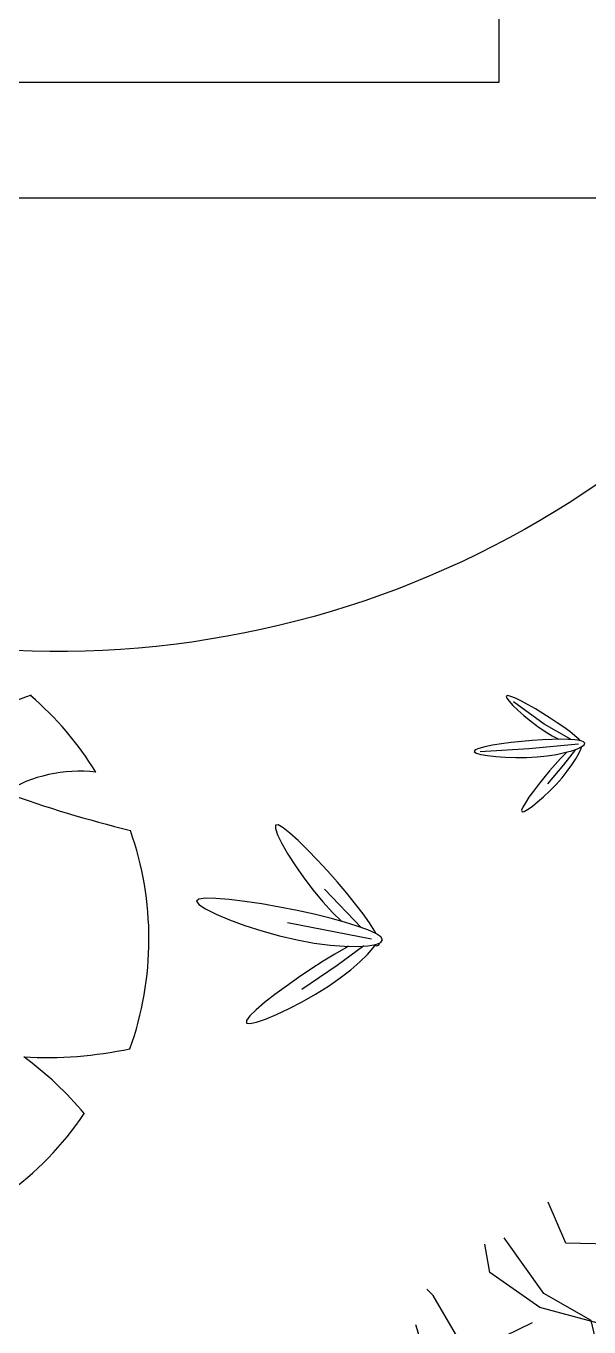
# Model space of a CAD drawing. Extents: x 302512 to 1034855, y -184136 to 410364.
# Drawn here: x 562051 to 563996, y 310722 to 315214 of the extents above; entities that cross this region are included whole.
import ezdxf

# ---------------------------------------------------------------- set-up
doc = ezdxf.new("R2010")
doc.units = 0
doc.header["$MEASUREMENT"] = 0
for name, color, linetype in [('shu', 74, 'Continuous'), ('WALL', 4, 'Continuous'), ('坐椅', 7, 'Continuous'), ('建筑', 2, 'Continuous'), ('树', 80, 'Continuous'), ('绿化', 97, 'Continuous'), ('绿地', 3, 'Continuous')]:
    doc.layers.add(name, color=color, linetype=linetype)
doc.styles.add('DIM_FONT', font='SIMPLEX.shx', dxfattribs={"width": 0.8})

# ---------------------------------------------------------------- blocks, each defined once
blk = doc.blocks.new('A$C46FC3478')
at = {"layer": '建筑'}
for p, q in [((19140.3, 10574.1), (19140.3, 2030.1)), ((19140.3, 2030.1), (11780.5, 2030.1)), ((19540.3, 1630.1), (12180.5, 1630.1))]:
    blk.add_line(p, q, dxfattribs=at)
blk.add_lwpolyline([(19540.3, 6013.8, -1.219954), (14822.4, 1630.1, -5.709585)], format="xyb", dxfattribs=at)
blk = doc.blocks.new('Plant126')
for points in [[(-1201.9, -1067.5), (-1275.9, -1344.1), (-1420.9, -1411.1), (-1481, -1596.1), (-1645.1, -1774.4)], [(-1400.8, -1098.8), (-1429, -1599.5), (-1514.1, -1799), (-1609, -1837)], [(-1746.7, -1164.9), (-1719.1, -1299.3), (-1671.3, -1555.6), (-1801.8, -1647.7)], [(-1368.9, -1414.5), (-1249.8, -1562.9), (-1239.5, -1840.9), (-1393.1, -1979.7), (-1410.9, -2006.7)], [(-1369.7, -1615.4), (-1236.2, -1788.8), (-1149.4, -1939.2), (-1177.2, -2122.3)], [(-613.2, -1816.4), (-1148.4, -1787.5), (-1148.4, -1946.5), (-1278.6, -2018.8)]]:
    blk.add_lwpolyline(points)
blk = doc.blocks.new('_F43BVI')
at = {"layer": '绿地'}
for p, q in [((-0.361, -0.6368), (-0.3695, -0.6418)), ((-0.3577, -0.6351), (-0.361, -0.6368)), ((-0.343, -0.6387), (-0.3466, -0.636)), ((-0.3648, -0.6504), (-0.4068, -0.6884)), ((-0.3901, -0.656), (-0.4017, -0.6648)), ((-0.3793, -0.6483), (-0.3901, -0.656)), ((-0.3695, -0.6418), (-0.3793, -0.6483)), ((-0.3525, -0.6404), (-0.3728, -0.7286)), ((-0.3454, -0.6485), (-0.3257, -0.6776)), ((-0.3363, -0.645), (-0.343, -0.6387)), ((-0.3287, -0.6533), (-0.3363, -0.645)), ((-0.3206, -0.6633), (-0.3287, -0.6533)), ((-0.4261, -0.6845), (-0.4381, -0.6949)), ((-0.4138, -0.6743), (-0.4261, -0.6845)), ((-0.4017, -0.6648), (-0.4138, -0.6743)), ((-0.3936, -0.6907), (-0.382, -0.6808)), ((-0.382, -0.6808), (-0.3723, -0.6715)), ((-0.3456, -0.6647), (-0.3441, -0.6679)), ((-0.3441, -0.6679), (-0.3379, -0.6796)), ((-0.3379, -0.6796), (-0.3307, -0.6922)), ((-0.3257, -0.6776), (-0.3015, -0.7159)), ((-0.3123, -0.6748), (-0.3206, -0.6633)), ((-0.3039, -0.6876), (-0.3123, -0.6748)), ((-0.4068, -0.6884), (-0.4625, -0.7286)), ((-0.4493, -0.705), (-0.4593, -0.7145)), ((-0.4381, -0.6949), (-0.4493, -0.705)), ((-0.4197, -0.7098), (-0.4064, -0.7005)), ((-0.4064, -0.7005), (-0.3936, -0.6907)), ((-0.3307, -0.6922), (-0.3228, -0.7055)), ((-0.3228, -0.7055), (-0.3143, -0.719)), ((-0.2959, -0.7015), (-0.3039, -0.6876)), ((-0.2884, -0.7159), (-0.2959, -0.7015)), ((-0.4734, -0.73), (-0.4766, -0.7352)), ((-0.4675, -0.723), (-0.4734, -0.73)), ((-0.4593, -0.7145), (-0.4675, -0.723)), ((-0.466, -0.736), (-0.4567, -0.7318)), ((-0.4567, -0.7318), (-0.4454, -0.7258)), ((-0.4454, -0.7258), (-0.4329, -0.7184)), ((-0.4329, -0.7184), (-0.4197, -0.7098)), ((-0.3728, -0.7286), (-0.395, -0.8144)), ((-0.3143, -0.719), (-0.3056, -0.7322)), ((-0.3056, -0.7322), (-0.297, -0.7447)), ((-0.2816, -0.7301), (-0.2884, -0.7159)), ((-0.2759, -0.7435), (-0.2816, -0.7301)), ((-0.4766, -0.7352), (-0.4765, -0.738)), ((-0.4765, -0.738), (-0.4728, -0.7382)), ((-0.4728, -0.7382), (-0.466, -0.736)), ((-0.297, -0.7447), (-0.2889, -0.7558)), ((-0.2889, -0.7558), (-0.2815, -0.765)), ((-0.2714, -0.7555), (-0.2759, -0.7435)), ((-0.2684, -0.7653), (-0.2714, -0.7555)), ((-0.2815, -0.765), (-0.2754, -0.7718)), ((-0.2754, -0.7718), (-0.2707, -0.7757)), ((-0.2707, -0.7757), (-0.2679, -0.7759)), ((-0.2672, -0.7723), (-0.2684, -0.7653)), ((-0.2679, -0.7759), (-0.2672, -0.7723)), ((-0.1328, -1.1081), (-0.2083, -1.2437)), ((-0.1808, -1.1083), (-0.2023, -1.1159)), ((-0.1616, -1.1023), (-0.1808, -1.1083)), ((-0.1452, -1.098), (-0.1616, -1.1023)), ((-0.139, -1.0969), (-0.1452, -1.098)), ((-0.1217, -1.1074), (-0.1182, -1.1023)), ((-0.1182, -1.0977), (-0.1215, -1.0962)), ((-0.1165, -1.1097), (-0.1211, -1.1036)), ((-0.1182, -1.1023), (-0.1182, -1.0977)), ((-0.1084, -1.1234), (-0.1165, -1.1097)), ((-0.25, -1.1347), (-0.2751, -1.1456)), ((-0.2256, -1.1247), (-0.25, -1.1347)), ((-0.1579, -1.1187), (-0.2452, -1.1612)), ((-0.2023, -1.1159), (-0.2256, -1.1247)), ((-0.125, -1.1248), (-0.1066, -1.1821)), ((-0.0999, -1.1407), (-0.1084, -1.1234)), ((-0.2998, -1.157), (-0.3231, -1.1683)), ((-0.2751, -1.1456), (-0.2998, -1.157)), ((-0.2007, -1.1605), (-0.1803, -1.1499)), ((-0.1332, -1.1514), (-0.1322, -1.1573)), ((-0.1322, -1.1573), (-0.1275, -1.1796)), ((-0.0913, -1.161), (-0.0999, -1.1407)), ((-0.3441, -1.1793), (-0.3616, -1.1893)), ((-0.3231, -1.1683), (-0.3441, -1.1793)), ((-0.2766, -1.1904), (-0.2502, -1.1814)), ((-0.2502, -1.1814), (-0.2246, -1.1713)), ((-0.2246, -1.1713), (-0.2007, -1.1605)), ((-0.1275, -1.1796), (-0.1217, -1.2038)), ((-0.1066, -1.1821), (-0.0848, -1.2567)), ((-0.0831, -1.1839), (-0.0913, -1.161)), ((-0.3824, -1.205), (-0.3836, -1.2097)), ((-0.3747, -1.1981), (-0.3824, -1.205)), ((-0.3616, -1.1893), (-0.3747, -1.1981)), ((-0.348, -1.2089), (-0.3266, -1.2044)), ((-0.3266, -1.2044), (-0.3024, -1.1982)), ((-0.3024, -1.1982), (-0.2766, -1.1904)), ((-0.1217, -1.2038), (-0.115, -1.2294)), ((-0.0754, -1.209), (-0.0831, -1.1839)), ((-0.3836, -1.2097), (-0.3777, -1.2118)), ((-0.3777, -1.2118), (-0.3654, -1.2115)), ((-0.3654, -1.2115), (-0.348, -1.2089)), ((-0.115, -1.2294), (-0.1075, -1.2556)), ((-0.0688, -1.2357), (-0.0754, -1.209)), ((-0.0633, -1.263), (-0.0688, -1.2357)), ((-0.1075, -1.2556), (-0.0994, -1.2816)), ((-0.059, -1.2896), (-0.0633, -1.263)), ((-0.0994, -1.2816), (-0.0912, -1.3062)), ((-0.0559, -1.3144), (-0.059, -1.2896)), ((-0.0912, -1.3062), (-0.0831, -1.3284)), ((-0.0542, -1.3362), (-0.0559, -1.3144)), ((-0.0831, -1.3284), (-0.0754, -1.3471)), ((-0.0754, -1.3471), (-0.0685, -1.3613)), ((-0.054, -1.3538), (-0.0542, -1.3362)), ((-0.0685, -1.3613), (-0.0626, -1.3698)), ((-0.0626, -1.3698), (-0.0581, -1.3716)), ((-0.0581, -1.3716), (-0.0552, -1.366)), ((-0.0552, -1.366), (-0.054, -1.3538))]:
    blk.add_line(p, q, dxfattribs=at)
for points in [[(-0.3852, -0.7182), (-0.3896, -0.7368), (-0.3935, -0.7554), (-0.3968, -0.7733), (-0.3994, -0.7896), (-0.4011, -0.8037), (-0.4016, -0.8147), (-0.4009, -0.8219), (-0.3988, -0.8245), (-0.3951, -0.8221), (-0.3902, -0.815), (-0.3844, -0.8042), (-0.378, -0.7903), (-0.3714, -0.7741), (-0.365, -0.7563), (-0.3591, -0.7377), (-0.3541, -0.7191), (-0.3502, -0.7012), (-0.3475, -0.6843), (-0.3459, -0.669), (-0.3452, -0.6556), (-0.3455, -0.6444), (-0.3466, -0.6359), (-0.3485, -0.6305), (-0.3511, -0.6286), (-0.3543, -0.6304), (-0.358, -0.6356), (-0.3622, -0.6439), (-0.3666, -0.6549), (-0.3713, -0.6682), (-0.376, -0.6835), (-0.3807, -0.7002)], [(-0.2239, -1.2205), (-0.2399, -1.2491), (-0.2552, -1.278), (-0.2692, -1.3058), (-0.2812, -1.3315), (-0.2907, -1.3538), (-0.2968, -1.3717), (-0.2991, -1.3839), (-0.2968, -1.3892), (-0.2896, -1.3869), (-0.2782, -1.3777), (-0.2634, -1.3626), (-0.2463, -1.3427), (-0.2277, -1.3192), (-0.2087, -1.293), (-0.1902, -1.2652), (-0.173, -1.237), (-0.1581, -1.2092), (-0.1456, -1.1828), (-0.1356, -1.1584), (-0.1281, -1.1365), (-0.1233, -1.118), (-0.1211, -1.1036), (-0.1216, -1.0937), (-0.125, -1.0893), (-0.1311, -1.0907), (-0.1397, -1.0975), (-0.1505, -1.1092), (-0.1631, -1.1253), (-0.177, -1.145), (-0.1921, -1.1678), (-0.2078, -1.1932)]]:
    blk.add_lwpolyline(points, close=True, dxfattribs=at)
at = {"style": 'DIM_FONT', "width": 0.7, "flags": 9}
for tag in ['YSIZE', 'XSIZE']:
    blk.add_attdef(tag, (0, 0), '', height=0.5, dxfattribs=at)
blk = doc.blocks.new('ZU')
at = {"layer": '绿地', "xscale": 1.5, "yscale": 1.5, "zscale": 0.001, "rotation": 260.5308552460376}
blk.add_blockref('_F43BVI', (-0.8522, 0.1655), dxfattribs=at)
blk = doc.blocks.new('A$C0B5A7686')
at = {"layer": '树', "linetype": 'ByBlock', "xscale": 640, "yscale": 640, "zscale": 640, "rotation": 151.15692544915}
blk.add_blockref('ZU', (642.8, 1492.6), dxfattribs=at)
blk = doc.blocks.new('A$C750B0621')
at = {"layer": '树'}
blk.add_blockref('A$C0B5A7686', (0, 0), dxfattribs=at)
blk = doc.blocks.new('A$C5AB93D8E')
at = {"layer": '绿化', "xscale": 0.8, "yscale": 0.8, "zscale": 0.8}
blk.add_blockref('A$C750B0621', (0, 0), dxfattribs=at)
blk = doc.blocks.new('A$C68DB62A4')
at = {"layer": '绿化', "rotation": 236.3690562220917}
blk.add_blockref('A$C5AB93D8E', (801.7, 2393.5), dxfattribs=at)
blk = doc.blocks.new('_F37GYG')
at = {"layer": '绿化', "linetype": 'ByBlock', "xscale": 0.2867748092958204, "yscale": 0.2867748092958204, "zscale": 0.2867748092958204}
blk.add_blockref('A$C68DB62A4', (-306.06, -300.5), dxfattribs=at)
at = {"style": 'DIM_FONT', "width": 0.8, "flags": 9}
for tag in ['YSIZE', 'XSIZE']:
    blk.add_attdef(tag, (0, 0), '', height=0.5, dxfattribs=at)
blk = doc.blocks.new('M_F13')
for p, q in [((-484.2, 239.4), (-484.2, 239.4)), ((-397.3, 192.8), (-484.2, 239.4)), ((-515.2, 179.5), (-397.3, 192.8))]:
    blk.add_line(p, q)
blk.add_circle((-3.1, 3.1), 38.2)
for centre, radius, start, end in [((-8.4, 3.4), 532.2, 89.3321, 114.3856), ((-174.8, 449.1), 193, 352.0775, 26.6128), ((-84.6, 589.5), 201.8, 304.1868, 338.5411), ((-8.4, 3.4), 530.6, 62.8767, 77.7021), ((-325.4, 399.2), 130, 343.6555, 39.76), ((79.9, 476.3), 153.7, 315.8454, 359.7651), ((-8.4, 3.4), 526.7, 126.0751, 153.6245), ((-355.5, 207.8), 224.4, 48.5203, 80.5151), ((-244.4, 1929.2), 1632.2, 285.4397, 290.7099), ((-8.4, 3.4), 523.3, 31.4098, 49.4752), ((411.9, 44.1), 233.6, 83.5323, 121.6544), ((958.8, 2090.9), 1965.5, 250.0865, 256.3451), ((-8.4, 3.4), 536.5, 160.8426, 187.275), ((-8.4, 3.4), 533.6, 340.3307, 19.43), ((-610.2, -941.9), 880.1, 77.3728, 85.4649), ((-4.5, -499.5), 586.7, 134.7782, 147.3315), ((-8.4, 3.4), 524.2, 200.8103, 231.4392), ((357.6, 465.1), 655.6, 266.7455, 282.0146), ((-0.1, -630.5), 545.2, 39.6536, 53.993), ((-8.4, 3.4), 514.1, 305.394, 326.2464), ((-250.9, -395.6), 87.2, 97.741, 188.8107), ((-1350.5, -519.1), 1107.8, 2.9465, 10.9238), ((295.6, -375.7), 163.5, 170.6314, 220.6278), ((325.4, -117.7), 300.2, 230.4582, 263.1093), ((125, -442.2), 220.3, 160.6009, 199.3991), ((100.3, -356.5), 177.9, 186.1912, 248.4952), ((-8.4, 3.4), 521.9, 243.1498, 261.8356), ((-8.4, 3.4), 527.3, 274.7236, 290.3277)]:
    blk.add_arc(centre, radius, start, end)
at = {"width": 0.8, "flags": 9}
for tag, p in [('XSIZE', (-62.5, 12.5)), ('YSIZE', (9.4, 6.2))]:
    blk.add_attdef(tag, p, '', height=0.2, dxfattribs=at)

msp = doc.modelspace()

# ---------------------------------------------------------------- hatches: boundary and pattern name
at = {"linetype": 'ByBlock', "lineweight": 5}
h = msp.add_hatch(color=256, dxfattribs=at)
h.paths.add_polyline_path([(522592.5, 349253.9), (520797, 349301.4), (520829.7, 350538.8), (522625.3, 350491.3)], flags=16)
h.paths.add_polyline_path([(519829.3, 348499.2), (521552.6, 344814.8), (523659.8, 348397.9)], flags=17)
edge = h.paths.add_edge_path()
edge.add_line((572984.2, 342026.3), (375866.6, 347237.3))
edge.add_line((522608.4, 351499.9), (519298.7, 226302.4))

# ---------------------------------------------------------------- block references
at = {"layer": 'shu', "xscale": 0.9719999999999756, "yscale": 0.9719999999999756, "zscale": 0.9719999999999756, "rotation": 258.2006895130042}
msp.add_blockref('Plant126', (565063.8, 309111.7), dxfattribs=at)
at = {"layer": 'WALL'}
msp.add_blockref('A$C46FC3478', (544543.8, 312988.8), dxfattribs=at)
at = {"layer": '坐椅', "xscale": 8.626176000000003, "yscale": 8.626176000000003, "zscale": 8.626176000000003}
msp.add_blockref('_F37GYG', (565279.5, 312153.5), dxfattribs=at)
at = {"layer": '树', "xscale": 2.111687884800001, "yscale": 2.111687884800001, "zscale": 2.111687884800001}
msp.add_blockref('M_F13', (561366.2, 312054.7), dxfattribs=at)

doc.saveas('drawing.dxf')
